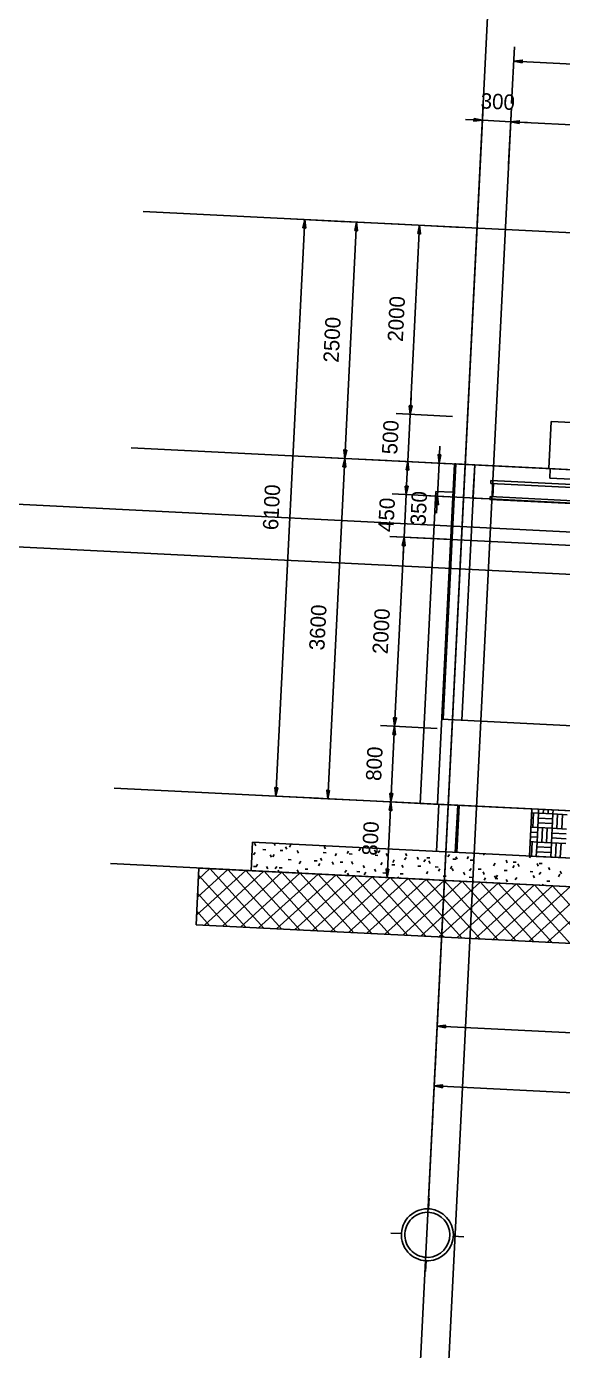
# Model space of a CAD drawing. Extents: x 549999 to 550212, y 1838161 to 1838467.
# Drawn here: x 550066.98 to 550072.65, y 1838272.53 to 1838286.53 of the extents above; entities that cross this region are included whole.
import ezdxf

# ---------------------------------------------------------------- set-up
doc = ezdxf.new("R2010")
doc.units = 0
for name, color, linetype in [('Level 11', 7, 'Continuous'), ('Level 14', 7, 'Continuous'), ('Level 15', 7, 'Continuous'), ('Level 18', 7, 'Continuous'), ('Level 19', 7, 'Continuous'), ('Level 20', 7, 'Continuous'), ('Level 27', 7, 'Continuous'), ('Level 28', 7, 'Continuous'), ('Level 4', 7, 'Continuous'), ('Level 6', 7, 'Continuous'), ('Level 8', 7, 'Continuous')]:
    doc.layers.add(name, color=color, linetype=linetype)

# ---------------------------------------------------------------- blocks, each defined once
blk = doc.blocks.new('FLOO17')
at = {"layer": 'Level 8'}
blk.add_line((-1101.5, 328), (-1101.5, 342), dxfattribs=at)
blk = doc.blocks.new('FLOO19')
at = {"layer": 'Level 8'}
for p, q in [((-1104.5, 345), (-894.5, 345)), ((-1104.5, 342), (-1104.5, 345)), ((-894.5, 342), (-1104.5, 342)), ((-1104.5, 328), (-894.5, 328)), ((-1104.5, 325), (-1104.5, 328)), ((-894.5, 325), (-1104.5, 325))]:
    blk.add_line(p, q, dxfattribs=at)
blk = doc.blocks.new('GRID_4')
at = {"layer": 'Level 19'}
for p, q in [((-969.7, -293.5), (-969.7, -304.7)), ((-1008.5, -332.2), (-997.2, -332.2)), ((-930.9, -332.2), (-942.2, -332.2)), ((-969.7, -371), (-969.7, -359.8))]:
    blk.add_line(p, q, dxfattribs=at)
for radius, start, end in [(27.5, 86.5906, 185.4173), (27.5, 3.4094, 86.5906), (23.8, 86.5906, 185.4173), (23.8, 3.4094, 86.5906), (27.5, 185.4173, 275.4173), (23.8, 185.4173, 275.4173), (23.8, 275.4173, 3.4094), (27.5, 275.4173, 3.4094)]:
    blk.add_arc((-969.7, -332.2), radius, start, end, dxfattribs=at)

msp = doc.modelspace()

# ---------------------------------------------------------------- linework, layer by layer
at = {"layer": 'Level 11'}
for p, q in [((550068.779, 1838277.135), (550069.3, 1838277.607)), ((550068.788, 1838277.326), (550069.11, 1838277.617)), ((550068.798, 1838277.516), (550068.919, 1838277.626)), ((550069.298, 1838277.007), (550068.8, 1838277.558)), ((550068.862, 1838277.028), (550069.491, 1838277.598)), ((550069.489, 1838276.997), (550068.92, 1838277.626)), ((550069.052, 1838277.019), (550069.682, 1838277.588)), ((550069.68, 1838276.987), (550069.11, 1838277.617)), ((550069.243, 1838277.009), (550069.872, 1838277.579)), ((550069.87, 1838276.978), (550069.301, 1838277.607)), ((550069.434, 1838277), (550070.063, 1838277.569)), ((550070.061, 1838276.968), (550069.492, 1838277.598)), ((550069.625, 1838276.99), (550070.254, 1838277.56)), ((550070.252, 1838276.959), (550069.682, 1838277.588)), ((550069.815, 1838276.981), (550070.444, 1838277.55)), ((550070.442, 1838276.949), (550069.873, 1838277.579)), ((550070.006, 1838276.971), (550070.635, 1838277.54)), ((550070.633, 1838276.94), (550070.064, 1838277.569)), ((550070.197, 1838276.962), (550070.826, 1838277.531)), ((550070.824, 1838276.93), (550070.254, 1838277.56)), ((550071.014, 1838276.921), (550070.445, 1838277.55)), ((550071.205, 1838276.911), (550070.636, 1838277.54)), ((550071.396, 1838276.902), (550070.826, 1838277.531)), ((550070.387, 1838276.952), (550071.016, 1838277.521)), ((550070.578, 1838276.943), (550071.207, 1838277.512)), ((550070.769, 1838276.933), (550071.398, 1838277.502)), ((550070.959, 1838276.924), (550071.589, 1838277.493)), ((550071.586, 1838276.892), (550071.017, 1838277.521)), ((550071.15, 1838276.914), (550071.779, 1838277.483)), ((550071.777, 1838276.883), (550071.208, 1838277.512)), ((550071.341, 1838276.904), (550071.97, 1838277.474)), ((550071.968, 1838276.873), (550071.398, 1838277.502)), ((550071.531, 1838276.895), (550072.161, 1838277.464)), ((550072.158, 1838276.864), (550071.589, 1838277.493)), ((550071.722, 1838276.885), (550072.351, 1838277.455)), ((550072.349, 1838276.854), (550071.78, 1838277.483)), ((550071.913, 1838276.876), (550072.542, 1838277.445)), ((550072.54, 1838276.845), (550071.97, 1838277.474)), ((550072.103, 1838276.866), (550072.733, 1838277.436)), ((550072.73, 1838276.835), (550072.161, 1838277.464)), ((550072.294, 1838276.857), (550072.923, 1838277.426)), ((550072.921, 1838276.825), (550072.352, 1838277.455)), ((550072.485, 1838276.847), (550073.114, 1838277.417)), ((550073.112, 1838276.816), (550072.542, 1838277.445)), ((550069.107, 1838277.016), (550068.79, 1838277.367)), ((550068.917, 1838277.026), (550068.781, 1838277.176))]:
    msp.add_line(p, q, dxfattribs=at)
at = {"layer": 'Level 14'}
for p, q in [((550072.394, 1838278.211), (550072.396, 1838278.253)), ((550072.445, 1838278.209), (550072.447, 1838278.251)), ((550072.496, 1838278.206), (550072.498, 1838278.248)), ((550072.546, 1838278.204), (550072.549, 1838278.246)), ((550072.322, 1838278.215), (550072.394, 1838278.211)), ((550072.336, 1838278.062), (550072.343, 1838278.214)), ((550072.387, 1838278.059), (550072.394, 1838278.211)), ((550072.389, 1838278.11), (550072.541, 1838278.102)), ((550072.392, 1838278.161), (550072.544, 1838278.153)), ((550072.394, 1838278.211), (550072.546, 1838278.204)), ((550072.539, 1838278.052), (550072.546, 1838278.204)), ((550072.546, 1838278.204), (550072.699, 1838278.196)), ((550072.59, 1838278.049), (550072.597, 1838278.201)), ((550072.64, 1838278.046), (550072.648, 1838278.199)), ((550072.309, 1838277.961), (550072.382, 1838277.958)), ((550072.312, 1838278.012), (550072.384, 1838278.008)), ((550072.314, 1838278.063), (550072.387, 1838278.059)), ((550072.379, 1838277.907), (550072.387, 1838278.059)), ((550072.387, 1838278.059), (550072.539, 1838278.052)), ((550072.43, 1838277.904), (550072.437, 1838278.057)), ((550072.48, 1838277.902), (550072.488, 1838278.054)), ((550072.531, 1838277.899), (550072.539, 1838278.052)), ((550072.534, 1838277.95), (550072.686, 1838277.942)), ((550072.536, 1838278.001), (550072.688, 1838277.993)), ((550072.539, 1838278.052), (550072.691, 1838278.044)), ((550072.307, 1838277.911), (550072.379, 1838277.907)), ((550072.321, 1838277.757), (550072.328, 1838277.909)), ((550072.371, 1838277.755), (550072.379, 1838277.907)), ((550072.376, 1838277.856), (550072.529, 1838277.849)), ((550072.379, 1838277.907), (550072.531, 1838277.899)), ((550072.524, 1838277.747), (550072.531, 1838277.899)), ((550072.531, 1838277.899), (550072.683, 1838277.892)), ((550072.574, 1838277.745), (550072.582, 1838277.897)), ((550072.625, 1838277.742), (550072.633, 1838277.894)), ((550072.299, 1838277.758), (550072.371, 1838277.755)), ((550072.371, 1838277.755), (550072.524, 1838277.747)), ((550072.371, 1838277.754), (550072.371, 1838277.755)), ((550072.374, 1838277.805), (550072.526, 1838277.798)), ((550072.422, 1838277.752), (550072.422, 1838277.752)), ((550072.473, 1838277.749), (550072.473, 1838277.75)), ((550072.524, 1838277.747), (550072.676, 1838277.74)), ((550072.524, 1838277.746), (550072.524, 1838277.747))]:
    msp.add_line(p, q, dxfattribs=at)
at = {"layer": 'Level 15'}
for p, q in [((550069.405, 1838277.867), (550069.392, 1838277.894)), ((550069.48, 1838277.827), (550069.51, 1838277.825)), ((550069.61, 1838277.869), (550069.598, 1838277.893)), ((550069.662, 1838277.818), (550069.692, 1838277.816)), ((550069.733, 1838277.83), (550069.719, 1838277.856)), ((550069.776, 1838277.88), (550069.76, 1838277.854)), ((550069.856, 1838277.79), (550069.842, 1838277.817)), ((550070.142, 1838277.834), (550070.128, 1838277.86)), ((550070.386, 1838277.812), (550070.37, 1838277.787)), ((550070.512, 1838277.839), (550070.496, 1838277.814)), ((550070.674, 1838277.798), (550070.66, 1838277.825)), ((550070.716, 1838277.817), (550070.699, 1838277.792)), ((550069.397, 1838277.798), (550069.381, 1838277.773)), ((550069.424, 1838277.672), (550069.408, 1838277.646)), ((550069.57, 1838277.746), (550069.557, 1838277.773)), ((550069.6, 1838277.776), (550069.584, 1838277.75)), ((550069.749, 1838277.722), (550069.779, 1838277.72)), ((550069.88, 1838277.704), (550069.864, 1838277.678)), ((550070.023, 1838277.708), (550070.053, 1838277.707)), ((550070.083, 1838277.681), (550070.067, 1838277.656)), ((550070.102, 1838277.711), (550070.089, 1838277.737)), ((550070.119, 1838277.795), (550070.149, 1838277.793)), ((550070.225, 1838277.671), (550070.212, 1838277.698)), ((550070.26, 1838277.785), (550070.243, 1838277.76)), ((550070.297, 1838277.694), (550070.327, 1838277.693)), ((550070.393, 1838277.781), (550070.423, 1838277.78)), ((550070.43, 1838277.673), (550070.416, 1838277.7)), ((550070.667, 1838277.768), (550070.697, 1838277.766)), ((550070.743, 1838277.691), (550070.726, 1838277.665)), ((550070.797, 1838277.758), (550070.783, 1838277.785)), ((550070.869, 1838277.718), (550070.853, 1838277.692)), ((550070.996, 1838277.745), (550070.979, 1838277.72)), ((550071.001, 1838277.76), (550070.988, 1838277.787)), ((550071.125, 1838277.721), (550071.111, 1838277.748)), ((550071.199, 1838277.723), (550071.183, 1838277.697)), ((550071.215, 1838277.74), (550071.245, 1838277.739)), ((550071.248, 1838277.681), (550071.234, 1838277.708)), ((550071.452, 1838277.777), (550071.435, 1838277.752)), ((550071.489, 1838277.726), (550071.519, 1838277.725)), ((550071.533, 1838277.725), (550071.52, 1838277.752)), ((550071.655, 1838277.755), (550071.639, 1838277.729)), ((550071.671, 1838277.717), (550071.702, 1838277.716)), ((550071.819, 1838277.769), (550071.812, 1838277.782)), ((550071.935, 1838277.683), (550071.919, 1838277.657)), ((550072.065, 1838277.689), (550072.052, 1838277.716)), ((550072.128, 1838277.695), (550072.158, 1838277.693)), ((550072.189, 1838277.65), (550072.175, 1838277.676)), ((550072.31, 1838277.757), (550072.298, 1838277.739)), ((550072.393, 1838277.652), (550072.379, 1838277.679)), ((550072.402, 1838277.681), (550072.432, 1838277.679)), ((550069.379, 1838277.649), (550069.409, 1838277.647)), ((550069.531, 1838277.623), (550069.517, 1838277.65)), ((550069.627, 1838277.649), (550069.611, 1838277.624)), ((550069.65, 1838277.59), (550069.64, 1838277.61)), ((550069.653, 1838277.635), (550069.683, 1838277.634)), ((550069.858, 1838277.585), (550069.844, 1838277.612)), ((550069.907, 1838277.577), (550069.907, 1838277.577)), ((550069.927, 1838277.621), (550069.957, 1838277.62)), ((550070.364, 1838277.609), (550070.347, 1838277.584)), ((550070.389, 1838277.553), (550070.376, 1838277.577)), ((550070.475, 1838277.594), (550070.505, 1838277.593)), ((550070.553, 1838277.633), (550070.539, 1838277.66)), ((550070.567, 1838277.587), (550070.55, 1838277.561)), ((550070.676, 1838277.594), (550070.662, 1838277.62)), ((550070.749, 1838277.58), (550070.779, 1838277.579)), ((550070.845, 1838277.667), (550070.875, 1838277.666)), ((550070.916, 1838277.526), (550070.908, 1838277.541)), ((550070.932, 1838277.571), (550070.962, 1838277.57)), ((550070.962, 1838277.637), (550070.948, 1838277.664)), ((550071.119, 1838277.653), (550071.149, 1838277.652)), ((550071.226, 1838277.596), (550071.21, 1838277.571)), ((550071.302, 1838277.644), (550071.332, 1838277.643)), ((550071.352, 1838277.623), (550071.336, 1838277.598)), ((550071.388, 1838277.548), (550071.419, 1838277.547)), ((550071.479, 1838277.651), (550071.463, 1838277.625)), ((550071.494, 1838277.602), (550071.48, 1838277.629)), ((550071.617, 1838277.562), (550071.603, 1838277.589)), ((550071.662, 1838277.535), (550071.692, 1838277.533)), ((550071.682, 1838277.628), (550071.666, 1838277.603)), ((550071.758, 1838277.621), (550071.788, 1838277.62)), ((550071.821, 1838277.564), (550071.808, 1838277.591)), ((550071.836, 1838277.529), (550071.819, 1838277.504)), ((550071.944, 1838277.525), (550071.931, 1838277.551)), ((550071.962, 1838277.556), (550071.946, 1838277.531)), ((550072.032, 1838277.608), (550072.062, 1838277.606)), ((550072.138, 1838277.66), (550072.122, 1838277.635)), ((550072.165, 1838277.534), (550072.149, 1838277.508)), ((550072.306, 1838277.594), (550072.336, 1838277.593)), ((550072.353, 1838277.529), (550072.34, 1838277.555)), ((550072.418, 1838277.588), (550072.402, 1838277.563)), ((550072.516, 1838277.612), (550072.502, 1838277.639)), ((550072.622, 1838277.566), (550072.605, 1838277.54)), ((550072.639, 1838277.572), (550072.625, 1838277.599)), ((550071.709, 1838277.502), (550071.7, 1838277.487)), ((550071.936, 1838277.521), (550071.966, 1838277.519)), ((550072.068, 1838277.485), (550072.054, 1838277.512)), ((550072.445, 1838277.462), (550072.438, 1838277.45)), ((550072.484, 1838277.494), (550072.514, 1838277.492))]:
    msp.add_line(p, q, dxfattribs=at)
at = {"layer": 'Level 18'}
for p, q in [((550071.232, 1838274.134), (550071.931, 1838288.127)), ((550068.213, 1838284.57), (550100.68, 1838282.947)), ((550068.088, 1838282.073), (550100.556, 1838280.45)), ((550067.908, 1838278.478), (550100.376, 1838276.855)), ((550067.869, 1838277.679), (550099.194, 1838276.113))]:
    msp.add_line(p, q, dxfattribs=at)
at = {"layer": 'Level 20'}
for p, q in [((550072.111, 1838285.71), (550072.141, 1838286.309)), ((550093.107, 1838285.111), (550072.133, 1838286.159)), ((550067.236, 1838194.208), (550071.809, 1838285.684)), ((550067.536, 1838194.193), (550072.109, 1838285.669)), ((550072.079, 1838285.069), (550072.109, 1838285.669)), ((550071.623, 1838285.543), (550071.802, 1838285.534)), ((550072.101, 1838285.519), (550071.802, 1838285.534)), ((550074.199, 1838285.414), (550072.101, 1838285.519)), ((550072.28, 1838285.51), (550072.101, 1838285.519)), ((549998.777, 1838284.881), (550135.916, 1838278.025)), ((549998.754, 1838284.432), (550135.893, 1838277.576)), ((550069.923, 1838284.485), (550069.618, 1838278.392)), ((550070.372, 1838284.462), (550069.773, 1838284.492)), ((550070.921, 1838284.435), (550070.321, 1838284.465)), ((550070.471, 1838284.457), (550070.346, 1838281.96)), ((550071.587, 1838284.401), (550070.988, 1838284.431)), ((550071.138, 1838284.424), (550071.038, 1838282.426)), ((550071.047, 1838282.605), (550071.038, 1838282.426)), ((550071.487, 1838282.404), (550070.888, 1838282.434)), ((550071.487, 1838282.404), (550070.888, 1838282.434)), ((550071.038, 1838282.426), (550071.013, 1838281.927)), ((550071.352, 1838282.089), (550071.343, 1838281.911)), ((550070.346, 1838281.96), (550070.167, 1838278.365)), ((550070.796, 1838281.938), (550070.197, 1838281.968)), ((550070.796, 1838281.938), (550070.197, 1838281.968)), ((550071.462, 1838281.905), (550070.863, 1838281.935)), ((550071.004, 1838281.749), (550071.013, 1838281.927)), ((550071.462, 1838281.905), (550071.193, 1838281.918)), ((550071.343, 1838281.911), (550071.326, 1838281.561)), ((550071.004, 1838281.756), (550070.996, 1838281.578)), ((550207.985, 1838274.729), (550070.846, 1838281.585)), ((550070.996, 1838281.578), (550070.973, 1838281.128)), ((550071.445, 1838281.555), (550071.176, 1838281.568)), ((550071.317, 1838281.383), (550071.326, 1838281.561)), ((550207.962, 1838274.28), (550070.823, 1838281.136)), ((550071.422, 1838281.106), (550070.823, 1838281.136)), ((550070.973, 1838281.128), (550070.873, 1838279.131)), ((550070.964, 1838280.95), (550070.973, 1838281.128)), ((550071.323, 1838279.108), (550070.723, 1838279.138)), ((550071.323, 1838279.108), (550070.723, 1838279.138)), ((550070.873, 1838279.131), (550070.833, 1838278.332)), ((550070.068, 1838278.37), (550069.469, 1838278.4)), ((550070.616, 1838278.342), (550070.017, 1838278.372)), ((550071.283, 1838278.309), (550070.683, 1838278.339)), ((550071.283, 1838278.309), (550070.683, 1838278.339)), ((550070.833, 1838278.332), (550070.793, 1838277.533)), ((550071.243, 1838277.51), (550070.644, 1838277.54)), ((550071.301, 1838275.512), (550071.331, 1838276.111)), ((550074.419, 1838275.806), (550071.323, 1838275.961)), ((550071.269, 1838274.881), (550071.299, 1838275.48)), ((550092.565, 1838274.267), (550071.292, 1838275.33))]:
    msp.add_line(p, q, dxfattribs=at)
for points in [[(550072.222, 1838286.14), (550072.133, 1838286.159), (550072.223, 1838286.17)], [(550071.713, 1838285.553), (550071.802, 1838285.534), (550071.712, 1838285.523)], [(550072.19, 1838285.499), (550072.101, 1838285.519), (550072.191, 1838285.529)], [(550072.19, 1838285.499), (550072.101, 1838285.519), (550072.191, 1838285.529)], [(550069.904, 1838284.396), (550069.923, 1838284.485), (550069.933, 1838284.395)], [(550070.452, 1838284.369), (550070.471, 1838284.457), (550070.482, 1838284.367)], [(550071.119, 1838284.336), (550071.138, 1838284.424), (550071.148, 1838284.334)], [(550071.057, 1838282.515), (550071.038, 1838282.426), (550071.028, 1838282.516)], [(550071.057, 1838282.515), (550071.038, 1838282.426), (550071.028, 1838282.516)], [(550070.366, 1838282.049), (550070.346, 1838281.96), (550070.336, 1838282.05)], [(550070.327, 1838281.872), (550070.346, 1838281.96), (550070.357, 1838281.87)], [(550070.994, 1838281.839), (550071.013, 1838281.927), (550071.023, 1838281.837)], [(550071.362, 1838281.999), (550071.343, 1838281.911), (550071.333, 1838282.001)], [(550071.015, 1838281.666), (550070.996, 1838281.578), (550070.985, 1838281.667)], [(550071.306, 1838281.473), (550071.326, 1838281.561), (550071.336, 1838281.471)], [(550070.954, 1838281.04), (550070.973, 1838281.128), (550070.984, 1838281.038)], [(550070.954, 1838281.04), (550070.973, 1838281.128), (550070.984, 1838281.038)], [(550070.893, 1838279.219), (550070.873, 1838279.131), (550070.863, 1838279.22)], [(550070.854, 1838279.042), (550070.873, 1838279.131), (550070.884, 1838279.041)], [(550069.638, 1838278.481), (550069.618, 1838278.392), (550069.608, 1838278.482)], [(550070.186, 1838278.453), (550070.167, 1838278.365), (550070.156, 1838278.455)], [(550070.853, 1838278.42), (550070.833, 1838278.332), (550070.823, 1838278.421)], [(550070.814, 1838278.243), (550070.833, 1838278.332), (550070.844, 1838278.242)], [(550070.813, 1838277.621), (550070.793, 1838277.533), (550070.783, 1838277.622)], [(550071.412, 1838275.942), (550071.323, 1838275.961), (550071.413, 1838275.971)], [(550071.38, 1838275.311), (550071.292, 1838275.33), (550071.381, 1838275.341)]]:
    msp.add_lwpolyline(points, close=True, dxfattribs=at)
at = {"layer": 'Level 27'}
for p, q in [((550071.72, 1838281.892), (550071.702, 1838281.542)), ((550071.72, 1838281.892), (550072.504, 1838281.853)), ((550071.702, 1838281.542), (550071.872, 1838281.534))]:
    msp.add_line(p, q, dxfattribs=at)
at = {"layer": 'Level 28'}
for p, q in [((550068.803, 1838277.632), (550068.773, 1838277.033)), ((550074.396, 1838277.352), (550068.803, 1838277.632)), ((550068.773, 1838277.033), (550074.366, 1838276.753))]:
    msp.add_line(p, q, dxfattribs=at)
at = {"layer": 'Level 4'}
for p, q in [((550072.529, 1838282.352), (550072.504, 1838281.853)), ((550074.626, 1838282.247), (550072.529, 1838282.352)), ((550071.325, 1838278.307), (550071.505, 1838281.902)), ((550071.505, 1838281.902), (550071.52, 1838281.902)), ((550072.504, 1838281.853), (550074.601, 1838281.748)), ((550071.309, 1838281.612), (550071.145, 1838278.316)), ((550071.49, 1838281.603), (550071.309, 1838281.612)), ((550074.287, 1838279.06), (550071.37, 1838279.206)), ((550071.145, 1838278.316), (550074.421, 1838278.152)), ((550072.324, 1838278.257), (550072.299, 1838277.758))]:
    msp.add_line(p, q, dxfattribs=at)
at = {"layer": 'Level 6'}
for p, q in [((550071.52, 1838281.902), (550071.385, 1838279.205)), ((550071.72, 1838281.892), (550071.52, 1838281.902)), ((550071.72, 1838281.892), (550071.585, 1838279.195)), ((550071.34, 1838278.306), (550071.315, 1838277.807)), ((550071.54, 1838278.296), (550071.515, 1838277.797))]:
    msp.add_line(p, q, dxfattribs=at)
at = {"layer": 'Level 8'}
for p, q in [((550072.519, 1838281.852), (550072.514, 1838281.752)), ((550074.596, 1838281.648), (550072.514, 1838281.752)), ((550071.907, 1838281.632), (550071.904, 1838281.562)), ((550071.555, 1838278.295), (550071.53, 1838277.796)), ((550069.37, 1838277.904), (550069.355, 1838277.604)), ((550074.396, 1838277.653), (550069.37, 1838277.904))]:
    msp.add_line(p, q, dxfattribs=at)

# ---------------------------------------------------------------- block references
at = {"layer": 'Level 19', "xscale": 0.010000000000000004, "yscale": 0.01, "rotation": -2.8619937920406366}
msp.add_blockref('GRID_4', (550081.07, 1838276.59), dxfattribs=at)
at = {"layer": 'Level 8', "xscale": 0.010000000000000004, "yscale": 0.01, "rotation": -2.8619937920406366}
for name in ['FLOO19', 'FLOO17']:
    msp.add_blockref(name, (550082.75, 1838277.73), dxfattribs=at)

# ---------------------------------------------------------------- texts
at = {"layer": 'Level 20'}
for s, rotation, p in [('300', 357.138, (550071.78, 1838285.66)), ('2000', 87.138, (550070.96, 1838283.19)), ('2500', 87.138, (550070.28, 1838282.97)), ('500', 87.138, (550070.9, 1838282)), ('6100', 87.138, (550069.64, 1838281.2)), ('350', 87.138, (550071.2, 1838281.25)), ('450', 87.138, (550070.86, 1838281.18)), ('3600', 87.138, (550070.13, 1838279.93)), ('2000', 87.138, (550070.8, 1838279.89)), ('800', 87.138, (550070.73, 1838278.55)), ('800', 87.138, (550070.69, 1838277.76))]:
    msp.add_text(s, height=0.1622, rotation=rotation, dxfattribs=at).set_placement(p)

doc.saveas('drawing.dxf')
